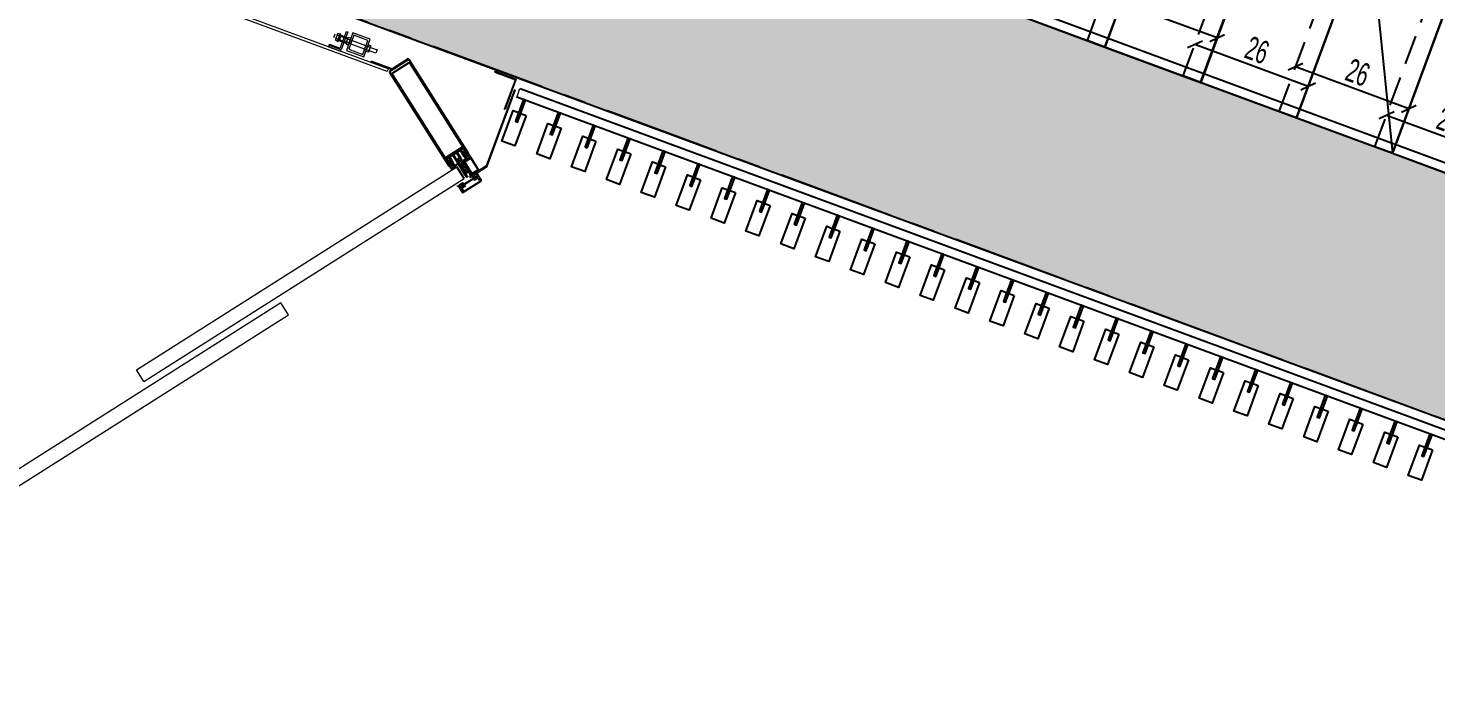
# Model space of a CAD drawing. Header units: millimetres. Extents: x 933584 to 974011, y 4545988 to 4553664.
# Drawn here: x 956209.6 to 956512.6, y 4550279.9 to 4550419.8 of the extents above; entities that cross this region are included whole.
import ezdxf

# ---------------------------------------------------------------- set-up
doc = ezdxf.new("R2010")
doc.units = ezdxf.units.MM
doc.header["$PDMODE"] = 35
for name, pattern in [('568_AVN_KES_01$0$HIDDEN', [0.375, 0.25, -0.125]), ('CENTER', [2, 1.25, -0.25, 0.25, -0.25]), ('HIDDEN', [9.525, 6.35, -3.175])]:
    doc.linetypes.add(name, pattern=pattern)
doc.layers.get('0').update_dxf_attribs({"color": 255})
doc.layers.get('Defpoints').update_dxf_attribs({"color": 8})
for name, color, linetype in [('0-CSX-CXS_20', 14, 'CENTER'), ('0-DMS-50', 143, 'Continuous'), ('0-EST-MEA', 10, 'Continuous'), ('0-HSL-HTC_200', 1, 'Continuous'), ('0-LNS-SLN', 6, 'Continuous'), ('0-LNS-SPL', 13, '568_AVN_KES_01$0$HIDDEN'), ('2-SPS-RCN', 2, 'Continuous'), ('N_Mlz-Fitil', 10, 'Continuous'), ('Ytong', 34, 'Continuous')]:
    doc.layers.add(name, color=color, linetype=linetype)
for name, color, linetype, lineweight in [('al', 7, 'Continuous', 5), ('CM', 4, 'Continuous', 5), ('FT', 1, 'Continuous', 0), ('PL', 1, 'Continuous', 5), ('S_WOOD', 72, 'Continuous', 0), ('SFP CAM', 8, 'Continuous', 9), ('VD', 11, 'Continuous', 5), ('VDK', 11, 'HIDDEN', 5)]:
    doc.layers.add(name, color=color, linetype=linetype, lineweight=lineweight)
doc.styles.add('dim_romans_50', font='swissl.ttf', dxfattribs={"width": 0.6, "height": 5})
doc.dimstyles.new('ONK_dim 1_50', dxfattribs={"dimscale": 5, "dimtxt": 4, "dimasz": 0.5, "dimexe": 0.5, "dimexo": 0.5, "dimgap": 0.2, "dimtad": 1, "dimdec": 1, "dimrnd": 0.5, "dimzin": 9, "dimtxsty": 'dim_romans_50', "dimblk": 'OBLIQUE', "dimcen": 1, "dimclre": 256, "dimclrt": 256, "dimazin": 2, "dimtfac": 1, "dimtdec": 1, "dimtix": 1, "dimtmove": 2, "dimatfit": 3, "dimldrblk": 'OBLIQUE', "dimfxl": 3, "dimfxlon": 1, "dimarcsym": 0})

# ---------------------------------------------------------------- blocks, each defined once
blk = doc.blocks.new('ZVBXZDVB')
at = {"layer": '0-CSX-CXS_20', "ltscale": 20}
blk.add_lwpolyline([(933721.5, 4552054.44), (934876.25, 4551628.21)], dxfattribs=at)
blk = doc.blocks.new('809200-flatten-1')
at = {"layer": 'FT'}
for points in [[(-0.81, -0.34), (-0.79, -0.33, -0.388879), (-0.76, -0.34), (-0.68, -0.45, -0.493145), (-0.7, -0.5), (-0.8, -0.53, 0.065543), (-0.81, -0.53), (-0.91, -0.6, 0.414214), (-0.92, -0.64), (-0.5, -1.27), (-0.5, -1.37, 0.719515), (-0.46, -1.38), (-0.39, -1.28), (-0.26, -1.19, 0.043809), (0.35, -0.85, 1.011469), (0.3, -0.76, -0.097794), (-0.18, -1, -0.52267), (-0.2, -0.98, -0.386536), (-0.15, -0.93, 0.128678), (0.28, -0.75, -0.414214), (0.36, -0.77), (0.38, -0.79, 0.414214), (0.42, -0.8), (0.5, -0.75, 0.414214), (0.5, -0.71), (0.46, -0.64, -0.405243), (0.47, -0.57), (0.97, -0.23, 0.969739), (0.91, -0.14), (0.4, -0.46, -0.405243), (0.33, -0.44), (0.04, -0.01, 0.414214), (0, 0), (-0.1, -0.07), (-0.18, -0.15, -0.493145), (-0.23, -0.15), (-0.3, -0.03, -0.388879), (-0.3, -0.01), (-0.27, 0.01, 0.63707), (-0.29, 0.06), (-0.45, 0.1, 0.24542), (-0.5, 0.09, -0.08886), (-0.79, -0.11, 0.24542), (-0.82, -0.14), (-0.86, -0.31, 0.63707)], [(-0.67, -0.16, 0.045337), (-0.5, -0.05, -0.441009), (-0.43, -0.06), (-0.33, -0.21), (-0.29, -0.45, -0.63707), (-0.38, -0.51), (-0.58, -0.39), (-0.69, -0.23, -0.441009)], [(-0.54, -0.65), (-0.59, -0.69, 0.414214), (-0.6, -0.76), (-0.52, -0.88, 0.414214), (-0.45, -0.9), (-0.31, -0.8, 0.505083), (-0.3, -0.72), (-0.48, -0.66, 0.32883)], [(-0.1, -0.36), (-0.05, -0.33, -0.414214), (0.02, -0.34), (0.11, -0.47, -0.414214), (0.09, -0.54), (-0.05, -0.63, -0.505083), (-0.13, -0.61), (-0.12, -0.42, -0.32883)]]:
    blk.add_lwpolyline(points, format="xyb", close=True, dxfattribs=at)
blk = doc.blocks.new('IZOLATOR-flatten-1')
at = {"layer": 'N_Mlz-Fitil'}
for points in [[(-94.28, -1975.67), (-94.29, -1975.51, -1), (-94.24, -1975.51), (-94.23, -1975.65), (-93.99, -1976.02), (-94, -1976.1), (-93.85, -1976.34, -0.414214), (-93.88, -1976.47), (-93.94, -1976.51, 0.414214), (-93.95, -1976.55), (-93.71, -1976.93, 0.57735), (-93.62, -1976.92), (-93.49, -1976.67, -0.267949), (-93.36, -1976.59), (-93.08, -1976.57, 0.57735), (-93.04, -1976.5), (-93.28, -1976.12, 0.414214), (-93.32, -1976.11), (-93.38, -1976.15, -0.414214), (-93.51, -1976.12), (-93.67, -1975.88), (-93.74, -1975.86), (-93.98, -1975.49), (-94.1, -1975.42, -1), (-94.08, -1975.38), (-93.94, -1975.45), (-93.75, -1975.75), (-93.49, -1975.81, -0.57735), (-93.47, -1975.86), (-93.51, -1975.9), (-93.46, -1975.99, 0.414214), (-93.42, -1976), (-93.27, -1975.91, -0.414214), (-93.23, -1975.92), (-92.14, -1977.62, -0.414214), (-92.16, -1977.69), (-92.28, -1977.77, -0.414214), (-92.33, -1977.76), (-92.37, -1977.68), (-92.28, -1977.62), (-92.36, -1977.5), (-92.39, -1977.51), (-92.58, -1977.21, 0.267949), (-92.61, -1977.19), (-93.05, -1977.21), (-93.26, -1977.61, 0.267949), (-93.26, -1977.64), (-93.06, -1977.94), (-93.09, -1977.96), (-93.01, -1978.09), (-92.91, -1978.03), (-92.86, -1978.1, -0.414214), (-92.87, -1978.14), (-93, -1978.22, -0.414214), (-93.07, -1978.21), (-94.16, -1976.51, -0.414214), (-94.15, -1976.47), (-94, -1976.37, 0.414214), (-94, -1976.33), (-94.05, -1976.24), (-94.11, -1976.26, -0.57735), (-94.15, -1976.23), (-94.09, -1975.96)], [(-93.39, -1977.43, 0.57735), (-93.3, -1977.43), (-93.17, -1977.17, -0.267949), (-93.04, -1977.09), (-92.75, -1977.08, 0.57735), (-92.71, -1977), (-92.91, -1976.7, 0.267949), (-92.93, -1976.69), (-93.38, -1976.71), (-93.58, -1977.1, 0.267949), (-93.58, -1977.13)]]:
    blk.add_lwpolyline(points, format="xyb", close=True, dxfattribs=at)
blk = doc.blocks.new('809200-flatten-2')
at = {"layer": 'FT'}
for points in [[(0.66, 0.59), (0.64, 0.57, 0.388879), (0.63, 0.54), (0.7, 0.42, 0.493145), (0.75, 0.42), (0.82, 0.5, -0.065543), (0.83, 0.5), (0.93, 0.56, -0.414214), (0.97, 0.55), (1.37, -0.09), (1.45, -0.14, -0.719515), (1.44, -0.18), (1.32, -0.19), (1.18, -0.28, -0.043809), (0.61, -0.68, -1.011469), (0.56, -0.6, 0.097794), (0.98, -0.27, 0.52267), (0.97, -0.24, 0.386536), (0.91, -0.26, -0.128678), (0.56, -0.57, 0.414214), (0.54, -0.66), (0.55, -0.68, -0.414214), (0.54, -0.72), (0.47, -0.77, -0.414214), (0.43, -0.76), (0.38, -0.69, 0.405243), (0.32, -0.67), (-0.21, -0.97, -0.969739), (-0.26, -0.88), (0.24, -0.56, 0.405243), (0.26, -0.49), (-0.01, -0.04, -0.414214), (0, 0), (0.11, 0.06), (0.21, 0.1, 0.493145), (0.23, 0.14), (0.16, 0.26, 0.388879), (0.13, 0.27), (0.11, 0.25, -0.63707), (0.06, 0.29), (0.11, 0.45, -0.24542), (0.14, 0.49, 0.08886), (0.44, 0.67, -0.24542), (0.48, 0.68), (0.65, 0.64, -0.63707)], [(0.43, 0.54, -0.045337), (0.26, 0.43, 0.441009), (0.24, 0.36), (0.33, 0.2), (0.53, 0.07, 0.63707), (0.62, 0.13), (0.6, 0.36), (0.5, 0.52, 0.441009)], [(0.82, 0.2), (0.87, 0.24, -0.414214), (0.94, 0.22), (1.02, 0.09, -0.414214), (1, 0.02), (0.86, -0.07, -0.505083), (0.78, -0.04), (0.8, 0.15, -0.32883)], [(0.37, -0.07), (0.32, -0.1, 0.414214), (0.3, -0.17), (0.38, -0.3, 0.414214), (0.45, -0.31), (0.59, -0.22, 0.505083), (0.6, -0.14), (0.43, -0.07, 0.32883)]]:
    blk.add_lwpolyline(points, format="xyb", close=True, dxfattribs=at)
blk = doc.blocks.new('k0855-flatten-1')
at = {"layer": 'al'}
blk.add_lwpolyline([(1.03, 0.56, 0.414214), (0.96, 0.57), (0.04, -0.01), (0, 0), (-0.01, -0.04), (-0.93, -0.62, 0.414214), (-0.94, -0.69), (-0.81, -0.9, -0.414214), (-0.82, -0.97), (-1.46, -1.38, 0.414214), (-1.48, -1.45), (-1.27, -1.79, -0.414214), (-1.27, -1.83), (-1.36, -1.88, -0.339454), (-1.4, -1.88), (-1.9, -1.42), (-1.93, -1.37), (-1.9, -1.23), (-1.95, -1.15, 0.414214), (-1.99, -1.15), (-2.04, -1.17, -0.414214), (-2.06, -1.17), (-2.11, -1.09, -0.414214), (-2.1, -1.07), (-1.8, -0.88, -0.198912), (-1.78, -0.88), (-1.71, -0.9, -0.198912), (-1.69, -0.91), (-1.69, -0.92, -0.414214), (-1.7, -0.96), (-1.77, -1.01, 0.414214), (-1.78, -1.05), (-1.67, -1.22, 0.414214), (-1.6, -1.23), (-1.1, -0.91, 0.414214), (-1.08, -0.84), (-1.19, -0.67, 0.414214), (-1.23, -0.66), (-1.31, -0.71, -0.414214), (-1.35, -0.7), (-1.36, -0.69, -0.198912), (-1.36, -0.66), (-1.35, -0.61, -0.198912), (-1.34, -0.59), (1.1, 0.96, -0.198912), (1.12, 0.96), (1.18, 0.95, -0.198912), (1.2, 0.94), (1.21, 0.92, -0.414214), (1.2, 0.88), (1.12, 0.83, 0.414214), (1.12, 0.79), (1.22, 0.62, 0.414214), (1.29, 0.61), (1.8, 0.93, 0.414214), (1.81, 1), (1.71, 1.16, 0.414214), (1.66, 1.17), (1.59, 1.13, -0.414214), (1.55, 1.14), (1.54, 1.14, -0.198912), (1.54, 1.16), (1.55, 1.24, -0.198912), (1.57, 1.26), (1.87, 1.44, -0.414214), (1.89, 1.44), (1.93, 1.36, -0.414214), (1.93, 1.34), (1.88, 1.31, 0.414214), (1.87, 1.27), (1.92, 1.19), (2.06, 1.16), (2.09, 1.11), (2.29, 0.48, -0.339454), (2.27, 0.42), (2.19, 0.37, -0.414214), (2.15, 0.38), (1.94, 0.72, 0.414214), (1.87, 0.74), (1.23, 0.33, -0.414214), (1.16, 0.35)], format="xyb", close=True, dxfattribs=at)
blk = doc.blocks.new('KAPAK FİTİLİ-flatten-1')
at = {"layer": 'FT'}
for points in [[(-1900.75, -377.58), (-1900.83, -377.64, -0.040085), (-1900.85, -377.65), (-1900.95, -377.68, 0.493145), (-1900.97, -377.72), (-1900.89, -377.84, 0.388879), (-1900.87, -377.85), (-1900.85, -377.84, -0.63707), (-1900.82, -377.86), (-1900.87, -378.04, -0.198912), (-1900.89, -378.08), (-1901.02, -378.16, -0.198912), (-1901.05, -378.16), (-1901.24, -378.12, -0.63707), (-1901.25, -378.09), (-1901.23, -378.08, 0.388879), (-1901.23, -378.05), (-1901.3, -377.94, 0.493145), (-1901.35, -377.93), (-1901.43, -378.01), (-1901.75, -378.22, -0.414214), (-1901.82, -378.2), (-1901.95, -378.05, 0.075467), (-1902.03, -378.02), (-1902.11, -378, -0.876976), (-1902.08, -377.94), (-1901.78, -377.96, 0.522005), (-1901.71, -377.91), (-1901.72, -377.74, -0.57735), (-1901.67, -377.72), (-1901.58, -377.76, 0.57735), (-1901.54, -377.74), (-1901.54, -377.63, -0.57735), (-1901.5, -377.6), (-1901.4, -377.65, 0.57735), (-1901.36, -377.62), (-1901.36, -377.52, -0.57735), (-1901.32, -377.49), (-1901.22, -377.54, 0.57735), (-1901.18, -377.51), (-1901.19, -377.41, -0.57735), (-1901.14, -377.38), (-1901.05, -377.43, 0.57735), (-1901, -377.4), (-1901.01, -377.29, -0.57735), (-1900.96, -377.27), (-1900.89, -377.3, -0.131652), (-1900.88, -377.31), (-1900.74, -377.54, -0.414214)], [(-1900.94, -377.95), (-1901.04, -377.79, 0.414214), (-1901.11, -377.77), (-1901.19, -377.83, 0.414214), (-1901.21, -377.9), (-1901.11, -378.06, 0.441009), (-1901.04, -378.07), (-1900.96, -378.02, 0.441009)]]:
    blk.add_lwpolyline(points, format="xyb", close=True, dxfattribs=at)
blk = doc.blocks.new('KAPAK FİTİLİ-flatten-2')
at = {"layer": 'FT'}
for points in [[(1151.17, 1558.91), (1151.26, 1558.97, 0.040085), (1151.27, 1558.98), (1151.34, 1559.06, -0.493145), (1151.39, 1559.05), (1151.46, 1558.94, -0.388879), (1151.46, 1558.91), (1151.45, 1558.9, 0.63707), (1151.46, 1558.87), (1151.64, 1558.83, 0.198912), (1151.68, 1558.83), (1151.8, 1558.91, 0.198912), (1151.83, 1558.95), (1151.87, 1559.13, 0.63707), (1151.84, 1559.15), (1151.83, 1559.14, -0.388879), (1151.8, 1559.15), (1151.73, 1559.27, -0.493145), (1151.74, 1559.31), (1151.85, 1559.35), (1152.17, 1559.55, 0.414214), (1152.19, 1559.62), (1152.1, 1559.8, -0.075467), (1152.11, 1559.89), (1152.12, 1559.97, 0.876976), (1152.07, 1559.97), (1151.95, 1559.69, -0.522005), (1151.87, 1559.65), (1151.73, 1559.72, 0.57735), (1151.68, 1559.7), (1151.69, 1559.59, -0.57735), (1151.64, 1559.56), (1151.55, 1559.61, 0.57735), (1151.51, 1559.58), (1151.51, 1559.48, -0.57735), (1151.47, 1559.45), (1151.37, 1559.5, 0.57735), (1151.33, 1559.47), (1151.33, 1559.37, -0.57735), (1151.29, 1559.34), (1151.2, 1559.39, 0.57735), (1151.15, 1559.36), (1151.16, 1559.25, -0.57735), (1151.11, 1559.23), (1151.02, 1559.27, 0.57735), (1150.97, 1559.25), (1150.98, 1559.17, 0.131652), (1150.98, 1559.15), (1151.13, 1558.92, 0.414214)], [(1151.58, 1558.93), (1151.48, 1559.09, -0.414214), (1151.5, 1559.16), (1151.58, 1559.22, -0.414214), (1151.65, 1559.2), (1151.75, 1559.04, -0.441009), (1151.73, 1558.97), (1151.66, 1558.92, -0.441009)]]:
    blk.add_lwpolyline(points, format="xyb", close=True, dxfattribs=at)
blk = doc.blocks.new('XCVBXCVBXZ-flatten-1')
for p, q in [((934091.44, 4553413.06), (934087.39, 4553410.49)), ((934087.87, 4553410.08), (934091.6, 4553412.45)), ((934104.36, 4553392.87), (934091.58, 4553413.03)), ((934091.64, 4553412.44), (934103.15, 4553394.28)), ((934087.35, 4553410.35), (934100.13, 4553390.19)), ((934099.37, 4553391.88), (934087.86, 4553410.04)), ((934103.14, 4553394.24), (934099.41, 4553391.87)), ((934102.75, 4553393.59), (934103.42, 4553394.01)), ((934103.46, 4553394), (934103.83, 4553393.43)), ((934099.86, 4553390.91), (934099.49, 4553391.49)), ((934099.5, 4553391.53), (934100.17, 4553391.95)), ((934100.1, 4553391.22), (934099.94, 4553390.91)), ((934100.03, 4553390.68), (934100.17, 4553390.77)), ((934100.14, 4553390.93), (934100.19, 4553390.96)), ((934100.18, 4553390.81), (934100.14, 4553390.89)), ((934100.53, 4553391.29), (934100.19, 4553391.27)), ((934100.19, 4553390.96), (934100.25, 4553391.08)), ((934100.21, 4553391.94), (934100.57, 4553391.36)), ((934100.25, 4553391.08), (934100.38, 4553391.08)), ((934101.11, 4553390.8), (934100.33, 4553392.02)), ((934100.34, 4553392.06), (934100.97, 4553392.46)), ((934100.38, 4553391.08), (934100.43, 4553391.11)), ((934100.47, 4553391.1), (934100.52, 4553391.03)), ((934100.56, 4553391.02), (934100.7, 4553391.11)), ((934100.74, 4553391.1), (934100.91, 4553390.83)), ((934100.91, 4553390.78), (934100.83, 4553390.74)), ((934100.94, 4553390.66), (934101.1, 4553390.76)), ((934101.01, 4553392.45), (934101.78, 4553391.23)), ((934101.82, 4553391.46), (934101.14, 4553392.53)), ((934101.15, 4553392.57), (934101.77, 4553392.97)), ((934101.81, 4553392.96), (934102.49, 4553391.89)), ((934102.48, 4553391.82), (934101.89, 4553391.44)), ((934101.95, 4553391.16), (934101.89, 4553391.1)), ((934101.89, 4553391.06), (934102.85, 4553389.54)), ((934101.92, 4553391.25), (934101.95, 4553391.19)), ((934102.71, 4553391.82), (934101.94, 4553393.04)), ((934101.95, 4553393.08), (934102.57, 4553393.48)), ((934102.36, 4553391), (934102.31, 4553391.07)), ((934102.35, 4553390.96), (934102.36, 4553391)), ((934102.39, 4553390.95), (934102.35, 4553390.96)), ((934102.44, 4553390.86), (934102.39, 4553390.95)), ((934102.43, 4553390.82), (934102.44, 4553390.86)), ((934102.47, 4553390.81), (934102.43, 4553390.82)), ((934102.53, 4553390.73), (934102.47, 4553390.81)), ((934102.52, 4553390.69), (934102.53, 4553390.73)), ((934102.62, 4553393.47), (934103.39, 4553392.25)), ((934102.63, 4553391.27), (934102.64, 4553391.27)), ((934102.68, 4553391.65), (934102.64, 4553391.71)), ((934102.64, 4553391.27), (934102.68, 4553391.26)), ((934102.65, 4553391.75), (934102.7, 4553391.78)), ((934102.68, 4553391.26), (934102.67, 4553391.22)), ((934102.67, 4553391.22), (934102.72, 4553391.13)), ((934102.79, 4553391.66), (934102.71, 4553391.64)), ((934102.72, 4553391.13), (934102.76, 4553391.13)), ((934103.11, 4553392.97), (934102.74, 4553393.55)), ((934102.76, 4553391.13), (934102.75, 4553391.08)), ((934102.75, 4553391.08), (934102.81, 4553391)), ((934102.81, 4553391), (934102.85, 4553390.99)), ((934103.78, 4553390.13), (934102.82, 4553391.65)), ((934102.85, 4553390.99), (934102.84, 4553390.95)), ((934102.84, 4553390.95), (934102.89, 4553390.87)), ((934102.89, 4553390.87), (934102.93, 4553390.86)), ((934102.93, 4553390.86), (934102.92, 4553390.82)), ((934102.92, 4553390.82), (934102.98, 4553390.73)), ((934102.98, 4553390.73), (934103.02, 4553390.72)), ((934103.02, 4553390.72), (934103.01, 4553390.68)), ((934103.35, 4553393.28), (934103.19, 4553392.97)), ((934103.45, 4553392.43), (934103.28, 4553392.7)), ((934103.29, 4553392.74), (934103.43, 4553392.83)), ((934103.44, 4553392.87), (934103.39, 4553392.95)), ((934103.4, 4553392.99), (934103.44, 4553393.02)), ((934103.43, 4553392.24), (934103.59, 4553392.34)), ((934103.79, 4553393.35), (934103.44, 4553393.33)), ((934103.44, 4553393.02), (934103.5, 4553393.14)), ((934103.57, 4553392.47), (934103.49, 4553392.42)), ((934103.5, 4553393.14), (934103.64, 4553393.14)), ((934103.59, 4553392.34), (934103.6, 4553392.36)), ((934103.6, 4553392.36), (934103.62, 4553392.43)), ((934103.62, 4553392.43), (934103.61, 4553392.46)), ((934103.64, 4553393.14), (934103.68, 4553393.17)), ((934103.72, 4553393.16), (934103.77, 4553393.09)), ((934103.81, 4553393.08), (934103.95, 4553393.17)), ((934104, 4553393.16), (934104.17, 4553392.89)), ((934104.16, 4553392.85), (934104.08, 4553392.8)), ((934104.09, 4553392.74), (934104.17, 4553392.72)), ((934104.19, 4553392.72), (934104.35, 4553392.82)), ((934100.2, 4553390.37), (934100.03, 4553390.64)), ((934100.18, 4553390.18), (934100.33, 4553390.28)), ((934100.31, 4553390.41), (934100.24, 4553390.36)), ((934100.35, 4553390.3), (934100.36, 4553390.37)), ((934100.84, 4553390.68), (934100.92, 4553390.66)), ((934102.56, 4553390.68), (934102.52, 4553390.69)), ((934102.61, 4553390.6), (934102.56, 4553390.68)), ((934102.6, 4553390.55), (934102.61, 4553390.6)), ((934102.64, 4553390.54), (934102.6, 4553390.55)), ((934102.7, 4553390.46), (934102.64, 4553390.54)), ((934102.69, 4553390.42), (934102.7, 4553390.46)), ((934102.73, 4553390.41), (934102.69, 4553390.42)), ((934102.78, 4553390.33), (934102.73, 4553390.41)), ((934102.77, 4553390.29), (934102.78, 4553390.33)), ((934102.81, 4553390.28), (934102.77, 4553390.29)), ((934102.87, 4553390.19), (934102.81, 4553390.28)), ((934102.83, 4553389.81), (934102.95, 4553390.04)), ((934102.89, 4553389.71), (934102.83, 4553389.81)), ((934102.86, 4553390.15), (934102.87, 4553390.19)), ((934102.9, 4553390.14), (934102.86, 4553390.15)), ((934102.89, 4553389.53), (934102.99, 4553389.6)), ((934102.95, 4553390.07), (934102.9, 4553390.14)), ((934102.99, 4553389.6), (934103.01, 4553389.62)), ((934103.01, 4553390.68), (934103.06, 4553390.6)), ((934103.01, 4553389.62), (934103.02, 4553389.69)), ((934103.02, 4553389.69), (934103.02, 4553389.71)), ((934103.06, 4553390.6), (934103.1, 4553390.59)), ((934103.1, 4553390.59), (934103.09, 4553390.55)), ((934103.09, 4553390.55), (934103.15, 4553390.46)), ((934103.15, 4553390.46), (934103.19, 4553390.45)), ((934103.19, 4553390.45), (934103.18, 4553390.41)), ((934103.18, 4553390.41), (934103.23, 4553390.33)), ((934103.23, 4553390.33), (934103.27, 4553390.32)), ((934103.27, 4553390.32), (934103.26, 4553390.28)), ((934103.3, 4553390.26), (934103.55, 4553390.27)), ((934103.55, 4553390.27), (934103.62, 4553390.17)), ((934103.61, 4553390.13), (934103.56, 4553390.1)), ((934103.58, 4553390.04), (934103.65, 4553390.02)), ((934103.65, 4553390.02), (934103.67, 4553390.03)), ((934103.67, 4553390.03), (934103.77, 4553390.09))]:
    blk.add_line(p, q)
at = {"ltscale": 0.5}
blk.add_line((934103.45, 4553387.43), (934101.84, 4553389.97), dxfattribs=at)
for points in [[(934091.58, 4553413.03), (934091.51, 4553413.07), (934091.44, 4553413.06)], [(934091.6, 4553412.45), (934091.62, 4553412.45), (934091.64, 4553412.44)], [(934087.39, 4553410.49), (934087.35, 4553410.45), (934087.34, 4553410.4), (934087.35, 4553410.35)], [(934087.86, 4553410.04), (934087.85, 4553410.06), (934087.87, 4553410.08)], [(934103.15, 4553394.28), (934103.16, 4553394.26), (934103.14, 4553394.24)], [(934103.42, 4553394.01), (934103.44, 4553394.02), (934103.46, 4553394)], [(934099.41, 4553391.87), (934099.39, 4553391.87), (934099.37, 4553391.88)], [(934099.49, 4553391.49), (934099.49, 4553391.51), (934099.5, 4553391.53)], [(934099.94, 4553390.91), (934099.92, 4553390.89), (934099.88, 4553390.89), (934099.86, 4553390.91)], [(934100.19, 4553391.27), (934100.14, 4553391.26), (934100.1, 4553391.22)], [(934100.14, 4553390.89), (934100.13, 4553390.91), (934100.14, 4553390.93)], [(934100.17, 4553391.95), (934100.19, 4553391.95), (934100.21, 4553391.94)], [(934100.17, 4553390.77), (934100.19, 4553390.79), (934100.18, 4553390.81)], [(934100.33, 4553392.02), (934100.33, 4553392.04), (934100.34, 4553392.06)], [(934100.43, 4553391.11), (934100.45, 4553391.12), (934100.47, 4553391.1)], [(934100.52, 4553391.03), (934100.54, 4553391.01), (934100.56, 4553391.02)], [(934100.57, 4553391.36), (934100.58, 4553391.33), (934100.57, 4553391.3), (934100.53, 4553391.29)], [(934100.7, 4553391.11), (934100.72, 4553391.11), (934100.74, 4553391.1)], [(934100.83, 4553390.74), (934100.82, 4553390.72), (934100.82, 4553390.69)], [(934100.91, 4553390.83), (934100.92, 4553390.81), (934100.92, 4553390.8), (934100.91, 4553390.78)], [(934100.97, 4553392.46), (934100.99, 4553392.46), (934101.01, 4553392.45)], [(934101.1, 4553390.76), (934101.11, 4553390.78), (934101.11, 4553390.8)], [(934101.14, 4553392.53), (934101.13, 4553392.55), (934101.15, 4553392.57)], [(934101.77, 4553392.97), (934101.79, 4553392.97), (934101.81, 4553392.96)], [(934101.78, 4553391.23), (934101.79, 4553391.2), (934101.81, 4553391.19), (934101.84, 4553391.19), (934101.86, 4553391.21), (934101.86, 4553391.24)], [(934101.89, 4553391.44), (934101.85, 4553391.43), (934101.82, 4553391.46)], [(934101.86, 4553391.24), (934101.87, 4553391.25), (934101.88, 4553391.26), (934101.9, 4553391.26), (934101.92, 4553391.25)], [(934101.89, 4553391.1), (934101.89, 4553391.08), (934101.89, 4553391.06)], [(934101.94, 4553393.04), (934101.94, 4553393.05), (934101.94, 4553393.07), (934101.95, 4553393.08)], [(934101.95, 4553391.19), (934101.95, 4553391.17), (934101.95, 4553391.16)], [(934102.31, 4553391.07), (934102.29, 4553391.21), (934102.37, 4553391.33), (934102.51, 4553391.36), (934102.63, 4553391.27)], [(934102.49, 4553391.89), (934102.5, 4553391.85), (934102.48, 4553391.82)], [(934102.57, 4553393.48), (934102.59, 4553393.48), (934102.6, 4553393.48), (934102.62, 4553393.47)], [(934102.64, 4553391.71), (934102.64, 4553391.73), (934102.65, 4553391.75)], [(934102.71, 4553391.64), (934102.69, 4553391.64), (934102.68, 4553391.65)], [(934102.7, 4553391.78), (934102.71, 4553391.79), (934102.72, 4553391.81), (934102.71, 4553391.82)], [(934102.74, 4553393.55), (934102.74, 4553393.57), (934102.75, 4553393.59)], [(934102.82, 4553391.65), (934102.8, 4553391.66), (934102.79, 4553391.66)], [(934103.19, 4553392.97), (934103.17, 4553392.95), (934103.13, 4553392.95), (934103.11, 4553392.97)], [(934103.28, 4553392.7), (934103.27, 4553392.72), (934103.28, 4553392.73), (934103.29, 4553392.74)], [(934103.44, 4553393.33), (934103.39, 4553393.32), (934103.35, 4553393.28)], [(934103.39, 4553392.95), (934103.38, 4553392.96), (934103.39, 4553392.98), (934103.4, 4553392.99)], [(934103.39, 4553392.25), (934103.4, 4553392.24), (934103.41, 4553392.24), (934103.43, 4553392.24)], [(934103.43, 4553392.83), (934103.44, 4553392.84), (934103.44, 4553392.86), (934103.44, 4553392.87)], [(934103.49, 4553392.42), (934103.48, 4553392.42), (934103.46, 4553392.42), (934103.45, 4553392.43)], [(934103.61, 4553392.46), (934103.6, 4553392.47), (934103.58, 4553392.48), (934103.57, 4553392.47)], [(934103.68, 4553393.17), (934103.71, 4553393.18), (934103.72, 4553393.16)], [(934103.77, 4553393.09), (934103.79, 4553393.07), (934103.81, 4553393.08)], [(934103.83, 4553393.43), (934103.83, 4553393.39), (934103.82, 4553393.36), (934103.79, 4553393.35)], [(934103.95, 4553393.17), (934103.98, 4553393.17), (934104, 4553393.16)], [(934104.08, 4553392.8), (934104.07, 4553392.78), (934104.07, 4553392.76)], [(934104.07, 4553392.76), (934104.08, 4553392.74), (934104.09, 4553392.74)], [(934104.17, 4553392.89), (934104.17, 4553392.86), (934104.16, 4553392.85)], [(934104.17, 4553392.72), (934104.18, 4553392.72), (934104.19, 4553392.72)], [(934104.35, 4553392.82), (934104.36, 4553392.84), (934104.36, 4553392.85), (934104.36, 4553392.87)], [(934100.03, 4553390.64), (934100.02, 4553390.66), (934100.03, 4553390.68)], [(934100.13, 4553390.19), (934100.15, 4553390.18), (934100.18, 4553390.18)], [(934100.24, 4553390.36), (934100.22, 4553390.36), (934100.2, 4553390.37)], [(934100.36, 4553390.39), (934100.35, 4553390.41), (934100.33, 4553390.41), (934100.31, 4553390.41)], [(934100.33, 4553390.28), (934100.34, 4553390.29), (934100.35, 4553390.3)], [(934100.36, 4553390.37), (934100.36, 4553390.38), (934100.36, 4553390.39)], [(934100.82, 4553390.69), (934100.83, 4553390.68), (934100.84, 4553390.68)], [(934100.92, 4553390.66), (934100.93, 4553390.66), (934100.94, 4553390.66)], [(934102.85, 4553389.54), (934102.87, 4553389.53), (934102.89, 4553389.53)], [(934102.94, 4553389.72), (934102.93, 4553389.7), (934102.91, 4553389.7), (934102.89, 4553389.71)], [(934103.02, 4553389.71), (934103.02, 4553389.74), (934103, 4553389.76), (934102.97, 4553389.76), (934102.95, 4553389.74), (934102.94, 4553389.72)], [(934102.95, 4553390.04), (934102.95, 4553390.05), (934102.95, 4553390.07)], [(934103.26, 4553390.28), (934103.27, 4553390.26), (934103.3, 4553390.26)], [(934103.56, 4553390.1), (934103.55, 4553390.09), (934103.55, 4553390.08), (934103.56, 4553390.06)], [(934103.56, 4553390.06), (934103.56, 4553390.05), (934103.58, 4553390.04)], [(934103.62, 4553390.17), (934103.62, 4553390.15), (934103.61, 4553390.13)], [(934103.77, 4553390.09), (934103.78, 4553390.1), (934103.79, 4553390.12), (934103.78, 4553390.13)]]:
    blk.add_lwpolyline(points)
at = {"layer": 'al', "ltscale": 0.5}
for p, q in [((934083.44, 4553412.51), (934083.51, 4553412.7)), ((934091.4, 4553413.27), (934091.51, 4553413.1))]:
    blk.add_line(p, q, dxfattribs=at)
at = {"layer": 'al'}
for p, q in [((934110.03, 4553410.56), (934109.96, 4553410.37)), ((934112.26, 4553402.34), (934112.07, 4553402.41))]:
    blk.add_line(p, q, dxfattribs=at)
for points in [[(934076.95, 4553415.15), (934074.36, 4553416.11), (934074.46, 4553416.39), (934076.77, 4553415.54), (934078.09, 4553419.11), (934078.37, 4553419.01)], [(934076.95, 4553415.15), (934074.36, 4553416.11), (934074.46, 4553416.39), (934076.77, 4553415.54), (934078.09, 4553419.11), (934078.37, 4553419.01)], [(934081.84, 4553413.67), (934083.22, 4553417.43), (934079.47, 4553418.81), (934078.08, 4553415.05)], [(934081.84, 4553413.67), (934083.22, 4553417.43), (934079.47, 4553418.81), (934078.08, 4553415.05)], [(934081.6, 4553414.18), (934082.71, 4553417.19), (934079.71, 4553418.3), (934078.6, 4553415.29)], [(934081.6, 4553414.18), (934082.71, 4553417.19), (934079.71, 4553418.3), (934078.6, 4553415.29)]]:
    blk.add_lwpolyline(points, close=True, dxfattribs=at)
at = {"layer": 'al', "ltscale": 0.5}
for points in [[(934091.51, 4553413.1), (934087.95, 4553410.85), (934083.44, 4553412.51)], [(934091.4, 4553413.27), (934087.93, 4553411.07), (934083.51, 4553412.7)]]:
    blk.add_lwpolyline(points, dxfattribs=at)
at = {"layer": 'al'}
for points in [[(934109.96, 4553410.37), (934114.4, 4553408.73), (934112.07, 4553402.41)], [(934110.03, 4553410.56), (934114.66, 4553408.85), (934112.26, 4553402.34)], [(934114.27, 4553406.62), (934108.2, 4553390.15), (934104.6, 4553387.87), (934104.7, 4553387.7), (934108.36, 4553390.02), (934114.46, 4553406.55)]]:
    blk.add_lwpolyline(points, dxfattribs=at)
blk.add_lwpolyline([(934106.51, 4553387.99), (934107.09, 4553387.08, -0.720759), (934107, 4553386.97), (934103.21, 4553384.56, -0.720759), (934103.07, 4553384.53), (934102.49, 4553385.44, 1.075507), (934102.43, 4553385.54), (934102.36, 4553385.64), (934102.26, 4553385.58), (934102.96, 4553384.48, 0.414281), (934103.23, 4553384.42), (934107.12, 4553386.89, 0.414064), (934107.18, 4553387.16), (934106.49, 4553388.26), (934106.39, 4553388.19), (934106.45, 4553388.09, 1.075507)], format="xyb", close=True, dxfattribs=at)
at = {"layer": 'CM'}
for p, q in [((934086.89, 4553410.52), (933987.93, 4553447.05)), ((934087.1, 4553411.08), (933988.14, 4553447.61)), ((934087.1, 4553411.08), (934086.89, 4553410.52)), ((934099.76, 4553391.59), (934100.21, 4553390.93))]:
    blk.add_line(p, q, dxfattribs=at)
at = {"layer": 'PL'}
for points in [[(934078.42, 4553417.7), (934076.79, 4553418.31), (934076.38, 4553417.18), (934078.01, 4553416.58)], [(934074.36, 4553416.11), (934074.25, 4553415.83), (934076.85, 4553414.87), (934076.95, 4553415.15)], [(934074.36, 4553416.11), (934074.25, 4553415.83), (934076.85, 4553414.87), (934076.95, 4553415.15)], [(934104.86, 4553392.05), (934106.63, 4553389.26), (934105.12, 4553388.3), (934103.35, 4553391.09)], [(934104.8, 4553391.78), (934106.35, 4553389.32), (934105.18, 4553388.58), (934103.63, 4553391.03)]]:
    blk.add_lwpolyline(points, close=True, dxfattribs=at)
at = {"layer": 'S_WOOD', "ltscale": 0.5}
blk.add_line((934114.77, 4553404.93), (934115.46, 4553406.81), dxfattribs=at)
blk.add_line((934114.77, 4553404.93), (934115.46, 4553406.81), dxfattribs=at)
at = {"layer": 'SFP CAM', "color": 252}
for p, q in [((934032.89, 4553346.26), (934101.84, 4553389.97)), ((934034.5, 4553343.73), (934103.45, 4553387.43)), ((934034.5, 4553343.73), (934032.89, 4553346.26))]:
    blk.add_line(p, q, dxfattribs=at)
blk.add_lwpolyline([(933981.15, 4553304.58), (934065.61, 4553358.12), (934064, 4553360.65), (933979.55, 4553307.11)], close=True, dxfattribs=at)
at = {"layer": 'VD'}
for points in [[(934076.34, 4553417.42), (934076.61, 4553418.15), (934076.14, 4553418.32, 0.162646), (934075.87, 4553417.59), (934076.34, 4553417.42)], [(934078.61, 4553416.58), (934078.88, 4553417.31), (934078.41, 4553417.49, 0.162646), (934078.14, 4553416.75), (934078.61, 4553416.58)], [(934082.43, 4553415.17), (934082.7, 4553415.9), (934083.17, 4553415.73, -0.162646), (934082.9, 4553415), (934082.43, 4553415.17)]]:
    blk.add_lwpolyline(points, format="xyb", dxfattribs=at)
for points in [[(934075.95, 4553417.98, -0.080459), (934076.14, 4553418.32, -0.158616), (934076.15, 4553418.53)], [(934076.14, 4553418.32), (934076.61, 4553418.15), (934076.74, 4553418.52), (934076.28, 4553418.69, 0.327274)], [(934075.74, 4553417.22), (934076.2, 4553417.05), (934076.32, 4553417.37), (934076.34, 4553417.42), (934075.87, 4553417.59, 0.327274)], [(934075.74, 4553417.43, -0.159188), (934075.87, 4553417.59, -0.080739), (934075.95, 4553417.98)], [(934078.01, 4553416.38), (934078.47, 4553416.21), (934078.59, 4553416.53), (934078.61, 4553416.58), (934078.14, 4553416.75, 0.327274)], [(934078.01, 4553416.59, -0.159188), (934078.14, 4553416.75, -0.080739), (934078.22, 4553417.14)], [(934078.22, 4553417.14, -0.080459), (934078.41, 4553417.49, -0.158616), (934078.42, 4553417.69)], [(934078.41, 4553417.49), (934078.88, 4553417.31), (934079.01, 4553417.68), (934078.55, 4553417.85, 0.327274)], [(934082.76, 4553414.63), (934082.3, 4553414.8), (934082.41, 4553415.12), (934082.43, 4553415.17), (934082.9, 4553415, -0.327274)], [(934083.17, 4553415.73), (934082.7, 4553415.9), (934082.84, 4553416.27), (934083.3, 4553416.1, -0.327274)], [(934082.89, 4553414.79, 0.159188), (934082.9, 4553415, 0.080739), (934083.09, 4553415.34)], [(934083.09, 4553415.34, 0.080459), (934083.17, 4553415.73, 0.158616), (934083.3, 4553415.89)]]:
    blk.add_lwpolyline(points, format="xyb", close=True, dxfattribs=at)
for points in [[(934076.32, 4553417.37), (934076.43, 4553417.33), (934076.74, 4553418.16), (934076.62, 4553418.2)], [(934076.62, 4553418.2), (934076.74, 4553418.16), (934076.89, 4553418.56), (934076.77, 4553418.6)], [(934076.17, 4553416.97), (934076.28, 4553416.92), (934076.43, 4553417.33), (934076.32, 4553417.37)]]:
    blk.add_lwpolyline(points, close=True, dxfattribs=at)
at = {"layer": 'VDK'}
for p, q in [((934075.61, 4553418.53), (934075.33, 4553417.78)), ((934082.29, 4553416.06), (934075.61, 4553418.53)), ((934082.02, 4553415.31), (934075.33, 4553417.78))]:
    blk.add_line(p, q, dxfattribs=at)
for points in [[(934076.58, 4553417.32), (934079.02, 4553416.42), (934079.29, 4553417.17), (934076.85, 4553418.07)], [(934084.46, 4553414.41), (934082.02, 4553415.31), (934082.29, 4553416.06), (934084.73, 4553415.16)]]:
    blk.add_lwpolyline(points, close=True, dxfattribs=at)
at = {"layer": 'Ytong', "color": 2}
for p, q in [((934103.79, 4553391.35), (934103.79, 4553391.35)), ((934103.79, 4553391.35), (934103.79, 4553391.35)), ((934101.76, 4553390.06), (934101.76, 4553390.06)), ((934101.76, 4553390.06), (934101.76, 4553390.06))]:
    blk.add_line(p, q, dxfattribs=at)
for name, p in [('809200-flatten-1', (934101.11, 4553390.76)), ('809200-flatten-2', (934103.42, 4553392.23)), ('k0855-flatten-1', (934104.49, 4553386.73)), ('IZOLATOR-flatten-1', (934197.05, 4555365.99)), ('KAPAK FİTİLİ-flatten-2', (932954.26, 4551828.67)), ('KAPAK FİTİLİ-flatten-1', (936004.06, 4553763.83))]:
    blk.add_blockref(name, p)
blk = doc.blocks.new('vbcvbxb-flatten-1')
blk.add_lwpolyline([(938157.77, 4549297.97), (938464.51, 4549184.75), (938463.81, 4549182.87), (938157.08, 4549296.09)])
for points in [[(938157.22, 4549290.71), (938158.96, 4549295.4), (938158.49, 4549295.57), (938156.76, 4549290.88)], [(938159.09, 4549292.15), (938156.67, 4549285.58), (938153.85, 4549286.62), (938156.28, 4549293.19), (938157.45, 4549292.76), (938156.76, 4549290.88), (938157.22, 4549290.71), (938157.92, 4549292.58)], [(938164.73, 4549287.94), (938166.46, 4549292.63), (938165.99, 4549292.8), (938164.26, 4549288.11)], [(938166.6, 4549289.38), (938164.17, 4549282.81), (938161.36, 4549283.85), (938163.78, 4549290.42), (938164.95, 4549289.99), (938164.26, 4549288.11), (938164.73, 4549287.94), (938165.42, 4549289.81)], [(938174.1, 4549286.61), (938171.68, 4549280.04), (938168.86, 4549281.08), (938171.29, 4549287.65), (938172.46, 4549287.22), (938171.77, 4549285.34), (938172.23, 4549285.17), (938172.93, 4549287.04)], [(938172.23, 4549285.17), (938173.97, 4549289.86), (938173.5, 4549290.03), (938171.77, 4549285.34)], [(938181.61, 4549283.84), (938179.18, 4549277.27), (938176.37, 4549278.31), (938178.79, 4549284.88), (938179.96, 4549284.45), (938179.27, 4549282.57), (938179.74, 4549282.4), (938180.43, 4549284.27)], [(938179.74, 4549282.4), (938181.47, 4549287.09), (938181, 4549287.26), (938179.27, 4549282.57)], [(938187.25, 4549279.63), (938188.98, 4549284.32), (938188.51, 4549284.49), (938186.78, 4549279.8)], [(938189.11, 4549281.07), (938186.69, 4549274.5), (938183.87, 4549275.54), (938186.3, 4549282.11), (938187.47, 4549281.68), (938186.78, 4549279.8), (938187.25, 4549279.63), (938187.94, 4549281.5)], [(938194.75, 4549276.86), (938196.48, 4549281.55), (938196.01, 4549281.72), (938194.28, 4549277.03)], [(938196.62, 4549278.3), (938194.19, 4549271.73), (938191.38, 4549272.77), (938193.8, 4549279.34), (938194.97, 4549278.9), (938194.28, 4549277.03), (938194.75, 4549276.86), (938195.44, 4549278.73)], [(938202.26, 4549274.09), (938203.99, 4549278.78), (938203.52, 4549278.95), (938201.79, 4549274.26)], [(938204.12, 4549275.53), (938201.7, 4549268.96), (938198.88, 4549270), (938201.31, 4549276.57), (938202.48, 4549276.13), (938201.79, 4549274.26), (938202.26, 4549274.09), (938202.95, 4549275.96)], [(938209.76, 4549271.32), (938211.49, 4549276.01), (938211.02, 4549276.18), (938209.29, 4549271.49)], [(938211.63, 4549272.76), (938209.2, 4549266.19), (938206.39, 4549267.23), (938208.81, 4549273.8), (938209.98, 4549273.36), (938209.29, 4549271.49), (938209.76, 4549271.32), (938210.45, 4549273.19)], [(938217.27, 4549268.54), (938219, 4549273.24), (938218.53, 4549273.41), (938216.8, 4549268.72)], [(938219.13, 4549269.99), (938216.71, 4549263.42), (938213.89, 4549264.46), (938216.32, 4549271.03), (938217.49, 4549270.59), (938216.8, 4549268.72), (938217.27, 4549268.54), (938217.96, 4549270.42)], [(938224.77, 4549265.77), (938226.5, 4549270.47), (938226.03, 4549270.64), (938224.3, 4549265.95)], [(938226.64, 4549267.22), (938224.21, 4549260.65), (938221.4, 4549261.69), (938223.82, 4549268.26), (938224.99, 4549267.82), (938224.3, 4549265.95), (938224.77, 4549265.77), (938225.46, 4549267.65)], [(938232.28, 4549263), (938234.01, 4549267.7), (938233.54, 4549267.87), (938231.81, 4549263.18)], [(938234.14, 4549264.45), (938231.72, 4549257.88), (938228.9, 4549258.92), (938231.33, 4549265.49), (938232.5, 4549265.05), (938231.81, 4549263.18), (938232.28, 4549263), (938232.97, 4549264.88)], [(938239.78, 4549260.23), (938241.51, 4549264.92), (938241.04, 4549265.1), (938239.31, 4549260.41)], [(938241.65, 4549261.68), (938239.22, 4549255.11), (938236.41, 4549256.15), (938238.83, 4549262.72), (938240, 4549262.28), (938239.31, 4549260.41), (938239.78, 4549260.23), (938240.47, 4549262.11)], [(938247.29, 4549257.46), (938249.02, 4549262.15), (938248.55, 4549262.33), (938246.82, 4549257.64)], [(938249.15, 4549258.91), (938246.73, 4549252.34), (938243.91, 4549253.38), (938246.34, 4549259.95), (938247.51, 4549259.51), (938246.82, 4549257.64), (938247.29, 4549257.46), (938247.98, 4549259.34)], [(938256.66, 4549256.14), (938254.23, 4549249.57), (938251.42, 4549250.61), (938253.84, 4549257.18), (938255.01, 4549256.74), (938254.32, 4549254.87), (938254.79, 4549254.69), (938255.48, 4549256.57)], [(938254.79, 4549254.69), (938256.52, 4549259.38), (938256.05, 4549259.56), (938254.32, 4549254.87)], [(938264.16, 4549253.37), (938261.74, 4549246.8), (938258.92, 4549247.84), (938261.35, 4549254.41), (938262.52, 4549253.97), (938261.83, 4549252.1), (938262.3, 4549251.92), (938262.99, 4549253.8)], [(938262.3, 4549251.92), (938264.03, 4549256.61), (938263.56, 4549256.79), (938261.83, 4549252.1)], [(938271.67, 4549250.6), (938269.24, 4549244.03), (938266.43, 4549245.07), (938268.85, 4549251.64), (938270.02, 4549251.2), (938269.33, 4549249.33), (938269.8, 4549249.15), (938270.49, 4549251.03)], [(938269.8, 4549249.15), (938271.53, 4549253.84), (938271.06, 4549254.02), (938269.33, 4549249.33)], [(938277.31, 4549246.38), (938279.04, 4549251.07), (938278.57, 4549251.25), (938276.84, 4549246.56)], [(938279.17, 4549247.83), (938276.75, 4549241.26), (938273.93, 4549242.3), (938276.36, 4549248.87), (938277.53, 4549248.43), (938276.84, 4549246.56), (938277.31, 4549246.38), (938278, 4549248.26)], [(938284.81, 4549243.61), (938286.54, 4549248.3), (938286.07, 4549248.48), (938284.34, 4549243.79)], [(938286.68, 4549245.06), (938284.25, 4549238.49), (938281.44, 4549239.53), (938283.86, 4549246.1), (938285.03, 4549245.66), (938284.34, 4549243.79), (938284.81, 4549243.61), (938285.5, 4549245.49)], [(938292.32, 4549240.84), (938294.05, 4549245.53), (938293.58, 4549245.71), (938291.85, 4549241.02)], [(938294.18, 4549242.29), (938291.76, 4549235.72), (938288.94, 4549236.76), (938291.37, 4549243.33), (938292.54, 4549242.89), (938291.85, 4549241.02), (938292.32, 4549240.84), (938293.01, 4549242.72)], [(938299.82, 4549238.07), (938301.55, 4549242.76), (938301.08, 4549242.94), (938299.35, 4549238.25)], [(938301.69, 4549239.52), (938299.26, 4549232.95), (938296.45, 4549233.99), (938298.87, 4549240.55), (938300.04, 4549240.12), (938299.35, 4549238.25), (938299.82, 4549238.07), (938300.51, 4549239.95)], [(938307.33, 4549235.3), (938309.06, 4549239.99), (938308.59, 4549240.17), (938306.86, 4549235.48)], [(938309.19, 4549236.75), (938306.77, 4549230.18), (938303.95, 4549231.22), (938306.38, 4549237.78), (938307.55, 4549237.35), (938306.86, 4549235.48), (938307.33, 4549235.3), (938308.02, 4549237.18)], [(938314.83, 4549232.53), (938316.56, 4549237.22), (938316.09, 4549237.4), (938314.36, 4549232.71)], [(938316.7, 4549233.98), (938314.27, 4549227.41), (938311.46, 4549228.45), (938313.88, 4549235.01), (938315.06, 4549234.58), (938314.36, 4549232.71), (938314.83, 4549232.53), (938315.52, 4549234.41)], [(938322.34, 4549229.76), (938324.07, 4549234.45), (938323.6, 4549234.63), (938321.87, 4549229.94)], [(938324.2, 4549231.21), (938321.78, 4549224.64), (938318.96, 4549225.68), (938321.39, 4549232.24), (938322.56, 4549231.81), (938321.87, 4549229.94), (938322.34, 4549229.76), (938323.03, 4549231.64)], [(938329.84, 4549226.99), (938331.57, 4549231.68), (938331.1, 4549231.86), (938329.37, 4549227.16)], [(938331.71, 4549228.44), (938329.28, 4549221.87), (938326.47, 4549222.91), (938328.89, 4549229.47), (938330.07, 4549229.04), (938329.37, 4549227.16), (938329.84, 4549226.99), (938330.53, 4549228.87)], [(938337.35, 4549224.22), (938339.08, 4549228.91), (938338.61, 4549229.09), (938336.88, 4549224.39)], [(938339.21, 4549225.67), (938336.79, 4549219.1), (938333.97, 4549220.14), (938336.4, 4549226.7), (938337.57, 4549226.27), (938336.88, 4549224.39), (938337.35, 4549224.22), (938338.04, 4549226.1)], [(938346.72, 4549222.89), (938344.29, 4549216.33), (938341.48, 4549217.37), (938343.9, 4549223.93), (938345.08, 4549223.5), (938344.38, 4549221.62), (938344.85, 4549221.45), (938345.54, 4549223.33)], [(938344.85, 4549221.45), (938346.58, 4549226.14), (938346.11, 4549226.32), (938344.38, 4549221.62)], [(938354.22, 4549220.12), (938351.8, 4549213.56), (938348.98, 4549214.6), (938351.41, 4549221.16), (938352.58, 4549220.73), (938351.89, 4549218.85), (938352.36, 4549218.68), (938353.05, 4549220.56)], [(938352.36, 4549218.68), (938354.09, 4549223.37), (938353.62, 4549223.55), (938351.89, 4549218.85)]]:
    blk.add_lwpolyline(points, close=True)
blk = doc.blocks.new('fdbxcbxb')
at = {"layer": '0-LNS-SLN', "linetype": 'HIDDEN'}
blk.add_lwpolyline([(936147.2, 4550487.53), (936178.39, 4550571.95)], dxfattribs=at)
at = {"layer": '0-LNS-SLN'}
blk.add_lwpolyline([(936150.95, 4550486.14), (936171.58, 4550478.51), (936202.78, 4550562.93), (936182.15, 4550570.56)], close=True, dxfattribs=at)
for points in [[(936182.15, 4550570.56), (936178.39, 4550571.95)], [(936150.95, 4550486.14), (936147.2, 4550487.53)]]:
    blk.add_lwpolyline(points, dxfattribs=at)
blk = doc.blocks.new('DVCDSFVBDSV')
at = {"layer": '0-LNS-SLN'}
blk.add_lwpolyline([(936393.19, 4550492.57), (936403.27, 4550392.89)], dxfattribs=at)
for p in [(169.78, -62.74), (190.41, -70.37), (211.05, -77.99), (231.69, -85.62), (252.32, -93.25)]:
    blk.add_blockref('fdbxcbxb', p)
blk = doc.blocks.new('fdvd-flatten-1')
at = {"layer": '2-SPS-RCN'}
blk.add_lwpolyline([(934652.94, 4550373.38), (934659.71, 4550423.91), (934030.31, 4550656.51), (934013, 4550609.59)], close=True, dxfattribs=at)
blk = doc.blocks.new('asdvdsv')
at = {"layer": '0-HSL-HTC_200'}
h = blk.add_hatch(dxfattribs=at)
h.set_pattern_fill('ANSI33', color=256)
h.set_pattern_definition([(45, (935301.9395, 4553293.885), (-4.490128, 4.490128), []), (45, (935306.4297, 4553293.885), (-4.490128, 4.490128), [3.175, -1.5875])])
h.paths.add_polyline_path([(939752.94, 4550210.64), (939759.71, 4550261.17), (939130.31, 4550493.76), (939113, 4550446.85)])
blk.add_blockref('fdvd-flatten-1', (5100, -162.74))
blk = doc.blocks.new('_Oblique')
at = {"color": 0, "linetype": 'ByBlock', "lineweight": -2}
blk.add_line((-0.5, -0.5), (0.5, 0.5), dxfattribs=at)
blk = doc.blocks.new('*D1945')
at = {"layer": '0-DMS-50', "color": 0, "lineweight": -2}
blk.add_line((956526.41, 4550392.04), (956502.02, 4550401.05), dxfattribs=at)
at = {"layer": '0-DMS-50', "lineweight": -2}
for p, q in [((956501.15, 4550398.71), (956501.15, 4550398.71)), ((956525.54, 4550389.69), (956525.54, 4550389.69))]:
    blk.add_line(p, q, dxfattribs=at)
at = {"layer": 'Defpoints', "color": 0}
for p in [(956502.02, 4550401.05), (956502.02, 4550401.05), (956526.41, 4550392.04)]:
    blk.add_point(p, dxfattribs=at)
at = {"layer": '0-DMS-50', "color": 0, "linetype": 'ByBlock', "lineweight": -2, "xscale": 2.5, "yscale": 2.5, "zscale": 2.5}
for p, rotation in [((956502.02, 4550401.05), 159.718194379561), ((956526.41, 4550392.04), 339.718194379561)]:
    blk.add_blockref('_Oblique', p, dxfattribs=dict(at, rotation=rotation))
at = {"layer": '0-DMS-50', "insert": (956515.43, 4550399.83), "char_height": 5, "attachment_point": 5, "rotation": 339.7182, "style": 'dim_romans_50'}
blk.add_mtext('26', dxfattribs=at)
blk = doc.blocks.new('*D1946')
at = {"layer": '0-DMS-50', "lineweight": -2}
for p, q in [((956481.56, 4550409.15), (956481.56, 4550409.15)), ((956505.94, 4550400.13), (956505.94, 4550400.13))]:
    blk.add_line(p, q, dxfattribs=at)
at = {"layer": '0-DMS-50', "color": 0, "lineweight": -2}
blk.add_line((956506.81, 4550402.48), (956482.42, 4550411.49), dxfattribs=at)
at = {"layer": 'Defpoints', "color": 0}
for p in [(956482.42, 4550411.49), (956482.42, 4550411.49), (956506.81, 4550402.48)]:
    blk.add_point(p, dxfattribs=at)
at = {"layer": '0-DMS-50', "color": 0, "linetype": 'ByBlock', "lineweight": -2, "xscale": 2.5, "yscale": 2.5, "zscale": 2.5}
for p, rotation in [((956482.42, 4550411.49), 159.718194096898), ((956506.81, 4550402.48), 339.718194096898)]:
    blk.add_blockref('_Oblique', p, dxfattribs=dict(at, rotation=rotation))
at = {"layer": '0-DMS-50', "insert": (956495.83, 4550410.27), "char_height": 5, "attachment_point": 5, "rotation": 339.7182, "style": 'dim_romans_50'}
blk.add_mtext('26', dxfattribs=at)
blk = doc.blocks.new('*D1947')
at = {"layer": '0-DMS-50', "color": 0, "lineweight": -2}
blk.add_line((956485.14, 4550407.29), (956460.75, 4550416.3), dxfattribs=at)
at = {"layer": '0-DMS-50', "lineweight": -2}
for p, q in [((956459.88, 4550413.96), (956459.88, 4550413.96)), ((956484.27, 4550404.95), (956484.27, 4550404.95))]:
    blk.add_line(p, q, dxfattribs=at)
at = {"layer": 'Defpoints', "color": 0}
for p in [(956460.75, 4550416.3), (956460.75, 4550416.3), (956485.14, 4550407.29)]:
    blk.add_point(p, dxfattribs=at)
at = {"layer": '0-DMS-50', "color": 0, "linetype": 'ByBlock', "lineweight": -2, "xscale": 2.5, "yscale": 2.5, "zscale": 2.5}
for p, rotation in [((956460.75, 4550416.3), 159.718194379561), ((956485.14, 4550407.29), 339.718194379561)]:
    blk.add_blockref('_Oblique', p, dxfattribs=dict(at, rotation=rotation))
at = {"layer": '0-DMS-50', "insert": (956474.15, 4550415.08), "char_height": 5, "attachment_point": 5, "rotation": 339.7182, "style": 'dim_romans_50'}
blk.add_mtext('26', dxfattribs=at)
blk = doc.blocks.new('*D1948')
at = {"layer": '0-DMS-50', "lineweight": -2}
for p, q in [((956440.28, 4550424.4), (956440.28, 4550424.4)), ((956464.67, 4550415.39), (956464.67, 4550415.39))]:
    blk.add_line(p, q, dxfattribs=at)
at = {"layer": '0-DMS-50', "color": 0, "lineweight": -2}
blk.add_line((956465.54, 4550417.73), (956441.15, 4550426.74), dxfattribs=at)
at = {"layer": 'Defpoints', "color": 0}
for p in [(956441.15, 4550426.74), (956441.15, 4550426.74), (956465.54, 4550417.73)]:
    blk.add_point(p, dxfattribs=at)
at = {"layer": '0-DMS-50', "color": 0, "linetype": 'ByBlock', "lineweight": -2, "xscale": 2.5, "yscale": 2.5, "zscale": 2.5}
for p, rotation in [((956441.15, 4550426.74), 159.718194096898), ((956465.54, 4550417.73), 339.718194096898)]:
    blk.add_blockref('_Oblique', p, dxfattribs=dict(at, rotation=rotation))
at = {"layer": '0-DMS-50', "insert": (956454.56, 4550425.52), "char_height": 5, "attachment_point": 5, "rotation": 339.7182, "style": 'dim_romans_50'}
blk.add_mtext('26', dxfattribs=at)
blk = doc.blocks.new('*D1959')
at = {"layer": '0-DMS-50', "lineweight": -2}
for p, q in [((956286.21, 4550575.78), (956292.27, 4550592.19)), ((956763.65, 4550399.34), (956769.71, 4550415.75))]:
    blk.add_line(p, q, dxfattribs=at)
at = {"layer": '0-DMS-50', "color": 0, "lineweight": -2}
blk.add_line((956291.4, 4550589.85), (956768.85, 4550413.41), dxfattribs=at)
at = {"layer": 'Defpoints', "color": 0}
for p in [(956285.06, 4550572.68), (956768.85, 4550413.41), (956762.5, 4550396.24)]:
    blk.add_point(p, dxfattribs=at)
at = {"layer": '0-DMS-50', "color": 0, "linetype": 'ByBlock', "lineweight": -2, "xscale": 2.5, "yscale": 2.5, "zscale": 2.5}
for p, rotation in [((956291.4, 4550589.85), 159.7181943844288), ((956768.85, 4550413.41), 339.7181943844288)]:
    blk.add_blockref('_Oblique', p, dxfattribs=dict(at, rotation=rotation))
at = {"layer": '0-DMS-50', "insert": (956531.34, 4550504.91), "char_height": 5, "attachment_point": 5, "rotation": 339.7182, "style": 'dim_romans_50'}
blk.add_mtext('509', dxfattribs=at)

msp = doc.modelspace()

# ---------------------------------------------------------------- linework, layer by layer
at = {"layer": '0-LNS-SPL', "linetype": 'ByBlock', "ltscale": 0.5}
msp.add_lwpolyline([(956867.85, 4550294.61), (956796.85, 4550294.61), (956796.85, 4550286.53), (956229.13, 4550496.33), (956218.74, 4550468.18), (956208.34, 4550472.02), (956084.35, 4550642.4), (956084.35, 4550712.75), (956183.85, 4550712.75), (956183.85, 4550829.75), (956061.85, 4550829.75), (956061.85, 4550826.35)], dxfattribs=at)

# ---------------------------------------------------------------- block references
for name, p in [('XCVBXCVBXZ-flatten-1', (22200, -3000)), ('asdvdsv', (17100, 0)), ('vbcvbxb-flatten-1', (18157.71, 1108.9))]:
    msp.add_blockref(name, p)
at = {"layer": '0-EST-MEA'}
msp.add_blockref('DVCDSFVBDSV', (20100, 0), dxfattribs=at)
at = {"layer": '0-LNS-SLN'}
msp.add_blockref('ZVBXZDVB', (22200, -1500), dxfattribs=at)

# ---------------------------------------------------------------- dimensions: what is measured, and where the dimension line sits
at = {"layer": '0-DMS-50'}
for p1, p2, distance, picture, middle in [((956285.06, 4550572.68), (956762.5, 4550396.24), 18.3, '*D1959', (956531.34, 4550504.91)), ((956465.54, 4550417.73), (956441.15, 4550426.74), 0, '*D1948', (956454.56, 4550425.52)), ((956485.14, 4550407.29), (956460.75, 4550416.3), 0, '*D1947', (956474.15, 4550415.08)), ((956506.81, 4550402.48), (956482.42, 4550411.49), 0, '*D1946', (956495.83, 4550410.27)), ((956526.41, 4550392.04), (956502.02, 4550401.05), 0, '*D1945', (956515.43, 4550399.83))]:
    dim = msp.add_aligned_dim(p1=p1, p2=p2, distance=distance, dimstyle='ONK_dim 1_50', dxfattribs=at)
    dim.commit()
    dim.dimension.update_dxf_attribs({"geometry": picture, "text_midpoint": middle})

doc.saveas('drawing.dxf')
